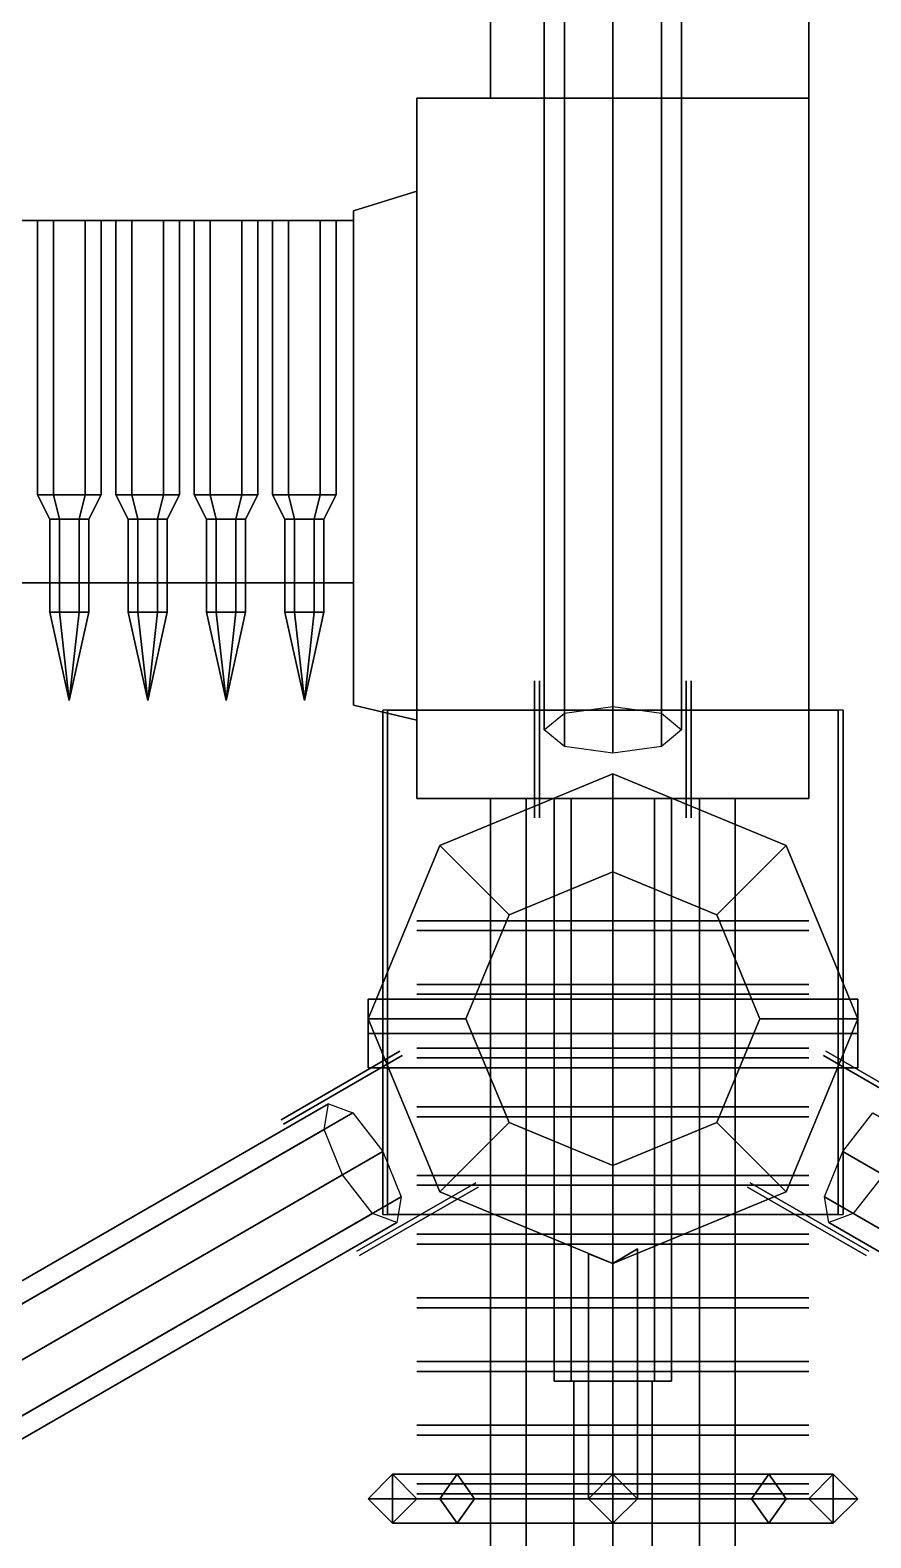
# Model space of a CAD drawing. Header units: millimetres. Extents: x -6.1 to 6.1, y -13.9 to 9.
# Drawn here: x -1.19 to 0.527, y -8.07 to -4.991 of the extents above; entities that cross this region are included whole.
import ezdxf

# ---------------------------------------------------------------- set-up
doc = ezdxf.new("R2010")
doc.units = ezdxf.units.MM
for name, color, linetype in [('ammo', 5, 'Continuous'), ('stand', 3, 'Continuous'), ('turret', 2, 'Continuous')]:
    doc.layers.add(name, color=color, linetype=linetype)

msp = doc.modelspace()

# ---------------------------------------------------------------- linework, layer by layer
for points in [[(-0.25, -3.35, 1.41), (-0.25, -5.13, 1.41), (-0.25, -5.13, 2.35), (-0.25, -4.65, 2.35)], [(0.4, -3.35, 1.41), (0.4, -5.13, 1.41), (-0.25, -5.13, 1.41), (-0.25, -3.35, 1.41)], [(0.4, -5.13, 2.35), (0.4, -5.13, 1.41), (0.4, -3.35, 1.41), (0.4, -4.65, 2.35)], [(-0.25, -4.65, 2.35), (-0.25, -5.13, 2.35), (0.4, -5.13, 2.35), (0.4, -4.65, 2.35)], [(-0.4, -5.32, 2.11), (-0.4, -6.4, 2.11), (-0.4, -6.56, 2.45), (-0.4, -5.13, 2.45)], [(-0.25, -5.13, 2.35), (-0.25, -5.13, 1.41), (-0.4, -5.13, 1.41), (-0.4, -5.13, 2.45)], [(0.4, -5.13, 1.41), (0.4, -6.56, 1.41), (-0.4, -6.56, 1.41), (-0.4, -5.13, 1.41)], [(-0.4, -5.13, 2.45), (-0.4, -6.56, 2.45), (0.4, -6.56, 2.45), (0.4, -5.13, 2.45)], [(-0.4, -5.13, 2.45), (-0.4, -5.13, 1.41), (-0.4, -5.32, 1.76), (-0.4, -5.32, 2.11)], [(-0.4, -5.13, 1.41), (-0.4, -6.56, 1.41), (-0.4, -6.4, 1.76), (-0.4, -5.32, 1.76)], [(-0.25, -5.13, 2.35), (-0.4, -5.13, 2.45), (0.4, -5.13, 2.45), (0.4, -5.13, 2.35)], [(0.4, -6.56, 2.45), (0.4, -6.56, 1.41), (0.4, -5.13, 1.41), (0.4, -5.13, 2.45)], [(-0.4, -5.32, 2.11), (-0.4, -5.32, 1.76), (-0.53, -5.36, 1.79), (-0.53, -5.36, 2.08)], [(-0.4, -5.32, 1.76), (-0.4, -6.4, 1.76), (-0.53, -6.37, 1.79), (-0.53, -5.36, 1.79)], [(-0.53, -5.36, 2.08), (-0.53, -6.37, 2.08), (-0.4, -6.4, 2.11), (-0.4, -5.32, 2.11)], [(-0.53, -5.36, 1.79), (-0.53, -6.37, 1.79), (-0.53, -6.37, 2.08), (-0.53, -5.36, 2.08)], [(-0.53, -6.37, 2.08), (-0.53, -6.37, 1.79), (-0.4, -6.4, 1.76), (-0.4, -6.4, 2.11)], [(-0.4, -6.4, 2.11), (-0.4, -6.4, 1.76), (-0.4, -6.56, 1.41), (-0.4, -6.56, 2.45)], [(-0.4, -6.56, 2.45), (-0.4, -6.56, 1.41), (0.4, -6.56, 1.41), (0.4, -6.56, 2.45)], [(-0.1768, -6.56, 2.1768), (-0.25, -6.56, 2), (-0.25, -10.67, 2), (-0.1768, -10.67, 2.1768)], [(-0.25, -6.56, 2), (-0.1768, -6.56, 1.8232), (-0.1768, -10.67, 1.8232), (-0.25, -10.67, 2)], [(0, -6.56, 2.25), (-0.1768, -6.56, 2.1768), (-0.1768, -10.67, 2.1768), (0, -10.67, 2.25)], [(-0.1768, -6.56, 1.8232), (0, -6.56, 1.75), (0, -10.67, 1.75), (-0.1768, -10.67, 1.8232)], [(-0.0849, -6.56, 1.6949), (-0.12, -6.56, 1.61), (-0.12, -7.75, 1.61), (-0.0849, -7.75, 1.6949)], [(-0.12, -6.56, 1.61), (-0.0849, -6.56, 1.5251), (-0.0849, -7.75, 1.5251), (-0.12, -7.75, 1.61)], [(0, -6.56, 1.73), (-0.0849, -6.56, 1.6949), (-0.0849, -7.75, 1.6949), (0, -7.75, 1.73)], [(-0.0849, -6.56, 1.5251), (0, -6.56, 1.49), (0, -7.75, 1.49), (-0.0849, -7.75, 1.5251)], [(0.1768, -6.56, 2.1768), (0, -6.56, 2.25), (0, -10.67, 2.25), (0.1768, -10.67, 2.1768)], [(0, -6.56, 1.75), (0.1768, -6.56, 1.8232), (0.1768, -10.67, 1.8232), (0, -10.67, 1.75)], [(0.0849, -6.56, 1.6949), (0, -6.56, 1.73), (0, -7.75, 1.73), (0.0849, -7.75, 1.6949)], [(0, -6.56, 1.49), (0.0849, -6.56, 1.5251), (0.0849, -7.75, 1.5251), (0, -7.75, 1.49)], [(0.12, -6.56, 1.61), (0.0849, -6.56, 1.6949), (0.0849, -7.75, 1.6949), (0.12, -7.75, 1.61)], [(0.0849, -6.56, 1.5251), (0.12, -6.56, 1.61), (0.12, -7.75, 1.61), (0.0849, -7.75, 1.5251)], [(0.25, -6.56, 2), (0.1768, -6.56, 2.1768), (0.1768, -10.67, 2.1768), (0.25, -10.67, 2)], [(0.1768, -6.56, 1.8232), (0.25, -6.56, 2), (0.25, -10.67, 2), (0.1768, -10.67, 1.8232)], [(0.2828, -6.81, 1.7172), (-0.4, -6.81, 2), (-0.2828, -6.81, 2.2828), (0.4, -6.81, 2)], [(0, -6.81, 1.6), (-0.2828, -6.81, 1.7172), (-0.4, -6.81, 2), (0.2828, -6.81, 1.7172)], [(0.2828, -6.83, 2.2828), (-0.4, -6.83, 2), (-0.2828, -6.83, 1.7172), (0.4, -6.83, 2)], [(0, -6.83, 2.4), (-0.2828, -6.83, 2.2828), (-0.4, -6.83, 2), (0.2828, -6.83, 2.2828)], [(0.4, -6.81, 2), (-0.2828, -6.81, 2.2828), (0, -6.81, 2.4), (0.2828, -6.81, 2.2828)], [(0.4, -6.83, 2), (-0.2828, -6.83, 1.7172), (0, -6.83, 1.6), (0.2828, -6.83, 1.7172)], [(0, -6.94, 1.6), (-0.2828, -6.94, 1.7172), (-0.4, -6.94, 2), (0.2828, -6.94, 1.7172)], [(0.2828, -6.94, 1.7172), (-0.4, -6.94, 2), (-0.2828, -6.94, 2.2828), (0.4, -6.94, 2)], [(0.4, -6.94, 2), (-0.2828, -6.94, 2.2828), (0, -6.94, 2.4), (0.2828, -6.94, 2.2828)], [(0.5, -7.04, 2.07), (0.5, -6.97, 2), (-0.5, -6.97, 2), (-0.5, -7.04, 2.07)], [(0.5, -6.97, 2), (0.5, -7.04, 1.93), (-0.5, -7.04, 1.93), (-0.5, -6.97, 2)], [(0.2828, -6.96, 2.2828), (-0.4, -6.96, 2), (-0.2828, -6.96, 1.7172), (0.4, -6.96, 2)], [(0, -6.96, 2.4), (-0.2828, -6.96, 2.2828), (-0.4, -6.96, 2), (0.2828, -6.96, 2.2828)], [(0.4, -6.96, 2), (-0.2828, -6.96, 1.7172), (0, -6.96, 1.6), (0.2828, -6.96, 1.7172)], [(0.5, -7.11, 2), (0.5, -7.04, 2.07), (-0.5, -7.04, 2.07), (-0.5, -7.11, 2)], [(0.5, -7.04, 1.93), (0.5, -7.11, 2), (-0.5, -7.11, 2), (-0.5, -7.04, 1.93)], [(0.2828, -7.07, 1.7172), (-0.4, -7.07, 2), (-0.2828, -7.07, 2.2828), (0.4, -7.07, 2)], [(0, -7.07, 1.6), (-0.2828, -7.07, 1.7172), (-0.4, -7.07, 2), (0.2828, -7.07, 1.7172)], [(0.4, -7.07, 2), (-0.2828, -7.07, 2.2828), (0, -7.07, 2.4), (0.2828, -7.07, 2.2828)], [(0.2828, -7.09, 2.2828), (-0.4, -7.09, 2), (-0.2828, -7.09, 1.7172), (0.4, -7.09, 2)], [(0, -7.09, 2.4), (-0.2828, -7.09, 2.2828), (-0.4, -7.09, 2), (0.2828, -7.09, 2.2828)], [(0.4, -7.09, 2), (-0.2828, -7.09, 1.7172), (0, -7.09, 1.6), (0.2828, -7.09, 1.7172)], [(0, -7.19, 1.6), (-0.2828, -7.19, 1.7172), (-0.4, -7.19, 2), (0.2828, -7.19, 1.7172)], [(0.2828, -7.19, 1.7172), (-0.4, -7.19, 2), (-0.2828, -7.19, 2.2828), (0.4, -7.19, 2)], [(0.4, -7.19, 2), (-0.2828, -7.19, 2.2828), (0, -7.19, 2.4), (0.2828, -7.19, 2.2828)], [(0.2828, -7.21, 2.2828), (-0.4, -7.21, 2), (-0.2828, -7.21, 1.7172), (0.4, -7.21, 2)], [(0, -7.21, 2.4), (-0.2828, -7.21, 2.2828), (-0.4, -7.21, 2), (0.2828, -7.21, 2.2828)], [(0.4, -7.21, 2), (-0.2828, -7.21, 1.7172), (0, -7.21, 1.6), (0.2828, -7.21, 1.7172)], [(0.2828, -7.33, 1.7172), (-0.4, -7.33, 2), (-0.2828, -7.33, 2.2828), (0.4, -7.33, 2)], [(0, -7.33, 1.6), (-0.2828, -7.33, 1.7172), (-0.4, -7.33, 2), (0.2828, -7.33, 1.7172)], [(0.2828, -7.35, 2.2828), (-0.4, -7.35, 2), (-0.2828, -7.35, 1.7172), (0.4, -7.35, 2)], [(0, -7.35, 2.4), (-0.2828, -7.35, 2.2828), (-0.4, -7.35, 2), (0.2828, -7.35, 2.2828)], [(0.4, -7.33, 2), (-0.2828, -7.33, 2.2828), (0, -7.33, 2.4), (0.2828, -7.33, 2.2828)], [(0.4, -7.35, 2), (-0.2828, -7.35, 1.7172), (0, -7.35, 1.6), (0.2828, -7.35, 1.7172)], [(0, -7.45, 1.6), (-0.2828, -7.45, 1.7172), (-0.4, -7.45, 2), (0.2828, -7.45, 1.7172)], [(0.2828, -7.45, 1.7172), (-0.4, -7.45, 2), (-0.2828, -7.45, 2.2828), (0.4, -7.45, 2)], [(0.4, -7.45, 2), (-0.2828, -7.45, 2.2828), (0, -7.45, 2.4), (0.2828, -7.45, 2.2828)], [(0.2828, -7.47, 2.2828), (-0.4, -7.47, 2), (-0.2828, -7.47, 1.7172), (0.4, -7.47, 2)], [(0, -7.47, 2.4), (-0.2828, -7.47, 2.2828), (-0.4, -7.47, 2), (0.2828, -7.47, 2.2828)], [(0.4, -7.47, 2), (-0.2828, -7.47, 1.7172), (0, -7.47, 1.6), (0.2828, -7.47, 1.7172)], [(0.2828, -7.58, 1.7172), (-0.4, -7.58, 2), (-0.2828, -7.58, 2.2828), (0.4, -7.58, 2)], [(0, -7.58, 1.6), (-0.2828, -7.58, 1.7172), (-0.4, -7.58, 2), (0.2828, -7.58, 1.7172)], [(0.2828, -7.6, 2.2828), (-0.4, -7.6, 2), (-0.2828, -7.6, 1.7172), (0.4, -7.6, 2)], [(0, -7.6, 2.4), (-0.2828, -7.6, 2.2828), (-0.4, -7.6, 2), (0.2828, -7.6, 2.2828)], [(0.4, -7.58, 2), (-0.2828, -7.58, 2.2828), (0, -7.58, 2.4), (0.2828, -7.58, 2.2828)], [(0.4, -7.6, 2), (-0.2828, -7.6, 1.7172), (0, -7.6, 1.6), (0.2828, -7.6, 1.7172)], [(0, -7.71, 1.6), (-0.2828, -7.71, 1.7172), (-0.4, -7.71, 2), (0.2828, -7.71, 1.7172)], [(0.2828, -7.71, 1.7172), (-0.4, -7.71, 2), (-0.2828, -7.71, 2.2828), (0.4, -7.71, 2)], [(0.4, -7.71, 2), (-0.2828, -7.71, 2.2828), (0, -7.71, 2.4), (0.2828, -7.71, 2.2828)], [(0.2828, -7.73, 2.2828), (-0.4, -7.73, 2), (-0.2828, -7.73, 1.7172), (0.4, -7.73, 2)], [(0, -7.73, 2.4), (-0.2828, -7.73, 2.2828), (-0.4, -7.73, 2), (0.2828, -7.73, 2.2828)], [(0.4, -7.73, 2), (-0.2828, -7.73, 1.7172), (0, -7.73, 1.6), (0.2828, -7.73, 1.7172)], [(0.0849, -7.75, 1.6949), (-0.12, -7.75, 1.61), (-0.0849, -7.75, 1.5251), (0.12, -7.75, 1.61)], [(0, -7.75, 1.73), (-0.0849, -7.75, 1.6949), (-0.12, -7.75, 1.61), (0.0849, -7.75, 1.6949)], [(0.12, -7.75, 1.61), (-0.0849, -7.75, 1.5251), (0, -7.75, 1.49), (0.0849, -7.75, 1.5251)], [(0, -7.75, 1.69), (-0.08, -7.75, 1.61), (-0.08, -8.2, 1.61), (0, -8.2, 1.69)], [(-0.08, -7.75, 1.61), (0, -7.75, 1.53), (0, -8.2, 1.53), (-0.08, -8.2, 1.61)], [(0.08, -7.75, 1.61), (0, -7.75, 1.69), (0, -8.2, 1.69), (0.08, -8.2, 1.61)], [(0, -7.75, 1.53), (0.08, -7.75, 1.61), (0.08, -8.2, 1.61), (0, -8.2, 1.53)], [(0.2828, -7.84, 1.7172), (-0.4, -7.84, 2), (-0.2828, -7.84, 2.2828), (0.4, -7.84, 2)], [(0, -7.84, 1.6), (-0.2828, -7.84, 1.7172), (-0.4, -7.84, 2), (0.2828, -7.84, 1.7172)], [(0.4, -7.84, 2), (-0.2828, -7.84, 2.2828), (0, -7.84, 2.4), (0.2828, -7.84, 2.2828)], [(0.2828, -7.86, 2.2828), (-0.4, -7.86, 2), (-0.2828, -7.86, 1.7172), (0.4, -7.86, 2)], [(0, -7.86, 2.4), (-0.2828, -7.86, 2.2828), (-0.4, -7.86, 2), (0.2828, -7.86, 2.2828)], [(0.4, -7.86, 2), (-0.2828, -7.86, 1.7172), (0, -7.86, 1.6), (0.2828, -7.86, 1.7172)], [(0, -7.96, 1.6), (-0.2828, -7.96, 1.7172), (-0.4, -7.96, 2), (0.2828, -7.96, 1.7172)], [(0.2828, -7.96, 1.7172), (-0.4, -7.96, 2), (-0.2828, -7.96, 2.2828), (0.4, -7.96, 2)], [(0.4, -7.96, 2), (-0.2828, -7.96, 2.2828), (0, -7.96, 2.4), (0.2828, -7.96, 2.2828)], [(0.2828, -7.98, 2.2828), (-0.4, -7.98, 2), (-0.2828, -7.98, 1.7172), (0.4, -7.98, 2)], [(0, -7.98, 2.4), (-0.2828, -7.98, 2.2828), (-0.4, -7.98, 2), (0.2828, -7.98, 2.2828)], [(0.4, -7.98, 2), (-0.2828, -7.98, 1.7172), (0, -7.98, 1.6), (0.2828, -7.98, 1.7172)]]:
    msp.add_3dface(points)
at = {"layer": 'ammo'}
for points in [[(-0.53, -5.38, 1.87), (-0.53, -5.38, 1.81), (-5.34, -5.38, 1.81), (-5.34, -5.38, 1.87)], [(-0.53, -5.38, 1.81), (-0.53, -6.12, 1.81), (-5.34, -6.12, 1.81), (-5.34, -5.38, 1.81)], [(-5.34, -5.38, 1.87), (-5.34, -6.12, 1.87), (-0.53, -6.12, 1.87), (-0.53, -5.38, 1.87)], [(-1.1425, -5.38, 1.9963), (-1.175, -5.38, 1.94), (-1.175, -5.94, 1.94), (-1.1425, -5.94, 1.9963)], [(-1.175, -5.38, 1.94), (-1.1425, -5.38, 1.8837), (-1.1425, -5.94, 1.8837), (-1.175, -5.94, 1.94)], [(-1.045, -5.38, 1.94), (-1.175, -5.38, 1.94), (-1.1425, -5.38, 1.9963), (-1.0775, -5.38, 1.9963)], [(-1.0775, -5.38, 1.8837), (-1.1425, -5.38, 1.8837), (-1.175, -5.38, 1.94), (-1.045, -5.38, 1.94)], [(-1.0775, -5.38, 1.9963), (-1.1425, -5.38, 1.9963), (-1.1425, -5.94, 1.9963), (-1.0775, -5.94, 1.9963)], [(-1.1425, -5.38, 1.8837), (-1.0775, -5.38, 1.8837), (-1.0775, -5.94, 1.8837), (-1.1425, -5.94, 1.8837)], [(-1.045, -5.38, 1.94), (-1.0775, -5.38, 1.9963), (-1.0775, -5.94, 1.9963), (-1.045, -5.94, 1.94)], [(-1.0775, -5.38, 1.8837), (-1.045, -5.38, 1.94), (-1.045, -5.94, 1.94), (-1.0775, -5.94, 1.8837)], [(-0.9175, -5.38, 1.8837), (-0.9825, -5.38, 1.8837), (-1.015, -5.38, 1.94), (-0.885, -5.38, 1.94)], [(-0.885, -5.38, 1.94), (-1.015, -5.38, 1.94), (-0.9825, -5.38, 1.9963), (-0.9175, -5.38, 1.9963)], [(-1.015, -5.38, 1.94), (-0.9825, -5.38, 1.8837), (-0.9825, -5.94, 1.8837), (-1.015, -5.94, 1.94)], [(-0.9825, -5.38, 1.9963), (-1.015, -5.38, 1.94), (-1.015, -5.94, 1.94), (-0.9825, -5.94, 1.9963)], [(-0.9825, -5.38, 1.8837), (-0.9175, -5.38, 1.8837), (-0.9175, -5.94, 1.8837), (-0.9825, -5.94, 1.8837)], [(-0.9175, -5.38, 1.9963), (-0.9825, -5.38, 1.9963), (-0.9825, -5.94, 1.9963), (-0.9175, -5.94, 1.9963)], [(-0.9175, -5.38, 1.8837), (-0.885, -5.38, 1.94), (-0.885, -5.94, 1.94), (-0.9175, -5.94, 1.8837)], [(-0.885, -5.38, 1.94), (-0.9175, -5.38, 1.9963), (-0.9175, -5.94, 1.9963), (-0.885, -5.94, 1.94)], [(-0.7575, -5.38, 1.8837), (-0.8225, -5.38, 1.8837), (-0.855, -5.38, 1.94), (-0.725, -5.38, 1.94)], [(-0.725, -5.38, 1.94), (-0.855, -5.38, 1.94), (-0.8225, -5.38, 1.9963), (-0.7575, -5.38, 1.9963)], [(-0.855, -5.38, 1.94), (-0.8225, -5.38, 1.8837), (-0.8225, -5.94, 1.8837), (-0.855, -5.94, 1.94)], [(-0.8225, -5.38, 1.9963), (-0.855, -5.38, 1.94), (-0.855, -5.94, 1.94), (-0.8225, -5.94, 1.9963)], [(-0.8225, -5.38, 1.8837), (-0.7575, -5.38, 1.8837), (-0.7575, -5.94, 1.8837), (-0.8225, -5.94, 1.8837)], [(-0.7575, -5.38, 1.9963), (-0.8225, -5.38, 1.9963), (-0.8225, -5.94, 1.9963), (-0.7575, -5.94, 1.9963)], [(-0.7575, -5.38, 1.8837), (-0.725, -5.38, 1.94), (-0.725, -5.94, 1.94), (-0.7575, -5.94, 1.8837)], [(-0.725, -5.38, 1.94), (-0.7575, -5.38, 1.9963), (-0.7575, -5.94, 1.9963), (-0.725, -5.94, 1.94)], [(-0.6625, -5.38, 1.9963), (-0.695, -5.38, 1.94), (-0.695, -5.94, 1.94), (-0.6625, -5.94, 1.9963)], [(-0.695, -5.38, 1.94), (-0.6625, -5.38, 1.8837), (-0.6625, -5.94, 1.8837), (-0.695, -5.94, 1.94)], [(-0.565, -5.38, 1.94), (-0.695, -5.38, 1.94), (-0.6625, -5.38, 1.9963), (-0.5975, -5.38, 1.9963)], [(-0.5975, -5.38, 1.8837), (-0.6625, -5.38, 1.8837), (-0.695, -5.38, 1.94), (-0.565, -5.38, 1.94)], [(-0.5975, -5.38, 1.9963), (-0.6625, -5.38, 1.9963), (-0.6625, -5.94, 1.9963), (-0.5975, -5.94, 1.9963)], [(-0.6625, -5.38, 1.8837), (-0.5975, -5.38, 1.8837), (-0.5975, -5.94, 1.8837), (-0.6625, -5.94, 1.8837)], [(-0.565, -5.38, 1.94), (-0.5975, -5.38, 1.9963), (-0.5975, -5.94, 1.9963), (-0.565, -5.94, 1.94)], [(-0.5975, -5.38, 1.8837), (-0.565, -5.38, 1.94), (-0.565, -5.94, 1.94), (-0.5975, -5.94, 1.8837)], [(-0.53, -6.12, 1.87), (-0.53, -6.12, 1.81), (-0.53, -5.38, 1.81), (-0.53, -5.38, 1.87)], [(-1.13, -5.99, 1.9054), (-1.15, -5.99, 1.94), (-1.175, -5.94, 1.94), (-1.1425, -5.94, 1.8837)], [(-1.15, -5.99, 1.94), (-1.13, -5.99, 1.9746), (-1.1425, -5.94, 1.9963), (-1.175, -5.94, 1.94)], [(-1.09, -5.99, 1.9054), (-1.13, -5.99, 1.9054), (-1.1425, -5.94, 1.8837), (-1.0775, -5.94, 1.8837)], [(-1.13, -5.99, 1.9746), (-1.09, -5.99, 1.9746), (-1.0775, -5.94, 1.9963), (-1.1425, -5.94, 1.9963)], [(-1.07, -5.99, 1.94), (-1.09, -5.99, 1.9054), (-1.0775, -5.94, 1.8837), (-1.045, -5.94, 1.94)], [(-1.09, -5.99, 1.9746), (-1.07, -5.99, 1.94), (-1.045, -5.94, 1.94), (-1.0775, -5.94, 1.9963)], [(-0.99, -5.99, 1.94), (-0.97, -5.99, 1.9746), (-0.9825, -5.94, 1.9963), (-1.015, -5.94, 1.94)], [(-0.97, -5.99, 1.9054), (-0.99, -5.99, 1.94), (-1.015, -5.94, 1.94), (-0.9825, -5.94, 1.8837)], [(-0.97, -5.99, 1.9746), (-0.93, -5.99, 1.9746), (-0.9175, -5.94, 1.9963), (-0.9825, -5.94, 1.9963)], [(-0.93, -5.99, 1.9054), (-0.97, -5.99, 1.9054), (-0.9825, -5.94, 1.8837), (-0.9175, -5.94, 1.8837)], [(-0.93, -5.99, 1.9746), (-0.91, -5.99, 1.94), (-0.885, -5.94, 1.94), (-0.9175, -5.94, 1.9963)], [(-0.91, -5.99, 1.94), (-0.93, -5.99, 1.9054), (-0.9175, -5.94, 1.8837), (-0.885, -5.94, 1.94)], [(-0.83, -5.99, 1.94), (-0.81, -5.99, 1.9746), (-0.8225, -5.94, 1.9963), (-0.855, -5.94, 1.94)], [(-0.81, -5.99, 1.9054), (-0.83, -5.99, 1.94), (-0.855, -5.94, 1.94), (-0.8225, -5.94, 1.8837)], [(-0.81, -5.99, 1.9746), (-0.77, -5.99, 1.9746), (-0.7575, -5.94, 1.9963), (-0.8225, -5.94, 1.9963)], [(-0.77, -5.99, 1.9054), (-0.81, -5.99, 1.9054), (-0.8225, -5.94, 1.8837), (-0.7575, -5.94, 1.8837)], [(-0.77, -5.99, 1.9746), (-0.75, -5.99, 1.94), (-0.725, -5.94, 1.94), (-0.7575, -5.94, 1.9963)], [(-0.75, -5.99, 1.94), (-0.77, -5.99, 1.9054), (-0.7575, -5.94, 1.8837), (-0.725, -5.94, 1.94)], [(-0.65, -5.99, 1.9054), (-0.67, -5.99, 1.94), (-0.695, -5.94, 1.94), (-0.6625, -5.94, 1.8837)], [(-0.67, -5.99, 1.94), (-0.65, -5.99, 1.9746), (-0.6625, -5.94, 1.9963), (-0.695, -5.94, 1.94)], [(-0.61, -5.99, 1.9054), (-0.65, -5.99, 1.9054), (-0.6625, -5.94, 1.8837), (-0.5975, -5.94, 1.8837)], [(-0.65, -5.99, 1.9746), (-0.61, -5.99, 1.9746), (-0.5975, -5.94, 1.9963), (-0.6625, -5.94, 1.9963)], [(-0.59, -5.99, 1.94), (-0.61, -5.99, 1.9054), (-0.5975, -5.94, 1.8837), (-0.565, -5.94, 1.94)], [(-0.61, -5.99, 1.9746), (-0.59, -5.99, 1.94), (-0.565, -5.94, 1.94), (-0.5975, -5.94, 1.9963)], [(-1.13, -5.99, 1.9746), (-1.15, -5.99, 1.94), (-1.15, -6.18, 1.94), (-1.13, -6.18, 1.9746)], [(-1.15, -5.99, 1.94), (-1.13, -5.99, 1.9054), (-1.13, -6.18, 1.9054), (-1.15, -6.18, 1.94)], [(-1.09, -5.99, 1.9746), (-1.13, -5.99, 1.9746), (-1.13, -6.18, 1.9746), (-1.09, -6.18, 1.9746)], [(-1.13, -5.99, 1.9054), (-1.09, -5.99, 1.9054), (-1.09, -6.18, 1.9054), (-1.13, -6.18, 1.9054)], [(-1.07, -5.99, 1.94), (-1.09, -5.99, 1.9746), (-1.09, -6.18, 1.9746), (-1.07, -6.18, 1.94)], [(-1.09, -5.99, 1.9054), (-1.07, -5.99, 1.94), (-1.07, -6.18, 1.94), (-1.09, -6.18, 1.9054)], [(-0.99, -5.99, 1.94), (-0.97, -5.99, 1.9054), (-0.97, -6.18, 1.9054), (-0.99, -6.18, 1.94)], [(-0.97, -5.99, 1.9746), (-0.99, -5.99, 1.94), (-0.99, -6.18, 1.94), (-0.97, -6.18, 1.9746)], [(-0.97, -5.99, 1.9054), (-0.93, -5.99, 1.9054), (-0.93, -6.18, 1.9054), (-0.97, -6.18, 1.9054)], [(-0.93, -5.99, 1.9746), (-0.97, -5.99, 1.9746), (-0.97, -6.18, 1.9746), (-0.93, -6.18, 1.9746)], [(-0.93, -5.99, 1.9054), (-0.91, -5.99, 1.94), (-0.91, -6.18, 1.94), (-0.93, -6.18, 1.9054)], [(-0.91, -5.99, 1.94), (-0.93, -5.99, 1.9746), (-0.93, -6.18, 1.9746), (-0.91, -6.18, 1.94)], [(-0.83, -5.99, 1.94), (-0.81, -5.99, 1.9054), (-0.81, -6.18, 1.9054), (-0.83, -6.18, 1.94)], [(-0.81, -5.99, 1.9746), (-0.83, -5.99, 1.94), (-0.83, -6.18, 1.94), (-0.81, -6.18, 1.9746)], [(-0.81, -5.99, 1.9054), (-0.77, -5.99, 1.9054), (-0.77, -6.18, 1.9054), (-0.81, -6.18, 1.9054)], [(-0.77, -5.99, 1.9746), (-0.81, -5.99, 1.9746), (-0.81, -6.18, 1.9746), (-0.77, -6.18, 1.9746)], [(-0.77, -5.99, 1.9054), (-0.75, -5.99, 1.94), (-0.75, -6.18, 1.94), (-0.77, -6.18, 1.9054)], [(-0.75, -5.99, 1.94), (-0.77, -5.99, 1.9746), (-0.77, -6.18, 1.9746), (-0.75, -6.18, 1.94)], [(-0.65, -5.99, 1.9746), (-0.67, -5.99, 1.94), (-0.67, -6.18, 1.94), (-0.65, -6.18, 1.9746)], [(-0.67, -5.99, 1.94), (-0.65, -5.99, 1.9054), (-0.65, -6.18, 1.9054), (-0.67, -6.18, 1.94)], [(-0.61, -5.99, 1.9746), (-0.65, -5.99, 1.9746), (-0.65, -6.18, 1.9746), (-0.61, -6.18, 1.9746)], [(-0.65, -5.99, 1.9054), (-0.61, -5.99, 1.9054), (-0.61, -6.18, 1.9054), (-0.65, -6.18, 1.9054)], [(-0.59, -5.99, 1.94), (-0.61, -5.99, 1.9746), (-0.61, -6.18, 1.9746), (-0.59, -6.18, 1.94)], [(-0.61, -5.99, 1.9054), (-0.59, -5.99, 1.94), (-0.59, -6.18, 1.94), (-0.61, -6.18, 1.9054)], [(-5.34, -6.12, 1.87), (-5.34, -6.12, 1.81), (-0.53, -6.12, 1.81), (-0.53, -6.12, 1.87)], [(-1.13, -6.18, 1.9746), (-1.15, -6.18, 1.94), (-1.11, -6.36, 1.94)], [(-1.15, -6.18, 1.94), (-1.13, -6.18, 1.9054), (-1.11, -6.36, 1.94)], [(-1.09, -6.18, 1.9746), (-1.13, -6.18, 1.9746), (-1.11, -6.36, 1.94)], [(-1.13, -6.18, 1.9054), (-1.09, -6.18, 1.9054), (-1.11, -6.36, 1.94)], [(-1.07, -6.18, 1.94), (-1.09, -6.18, 1.9746), (-1.11, -6.36, 1.94)], [(-1.09, -6.18, 1.9054), (-1.07, -6.18, 1.94), (-1.11, -6.36, 1.94)], [(-0.99, -6.18, 1.94), (-0.97, -6.18, 1.9054), (-0.95, -6.36, 1.94)], [(-0.97, -6.18, 1.9746), (-0.99, -6.18, 1.94), (-0.95, -6.36, 1.94)], [(-0.97, -6.18, 1.9054), (-0.93, -6.18, 1.9054), (-0.95, -6.36, 1.94)], [(-0.93, -6.18, 1.9746), (-0.97, -6.18, 1.9746), (-0.95, -6.36, 1.94)], [(-0.93, -6.18, 1.9054), (-0.91, -6.18, 1.94), (-0.95, -6.36, 1.94)], [(-0.91, -6.18, 1.94), (-0.93, -6.18, 1.9746), (-0.95, -6.36, 1.94)], [(-0.83, -6.18, 1.94), (-0.81, -6.18, 1.9054), (-0.79, -6.36, 1.94)], [(-0.81, -6.18, 1.9746), (-0.83, -6.18, 1.94), (-0.79, -6.36, 1.94)], [(-0.81, -6.18, 1.9054), (-0.77, -6.18, 1.9054), (-0.79, -6.36, 1.94)], [(-0.77, -6.18, 1.9746), (-0.81, -6.18, 1.9746), (-0.79, -6.36, 1.94)], [(-0.77, -6.18, 1.9054), (-0.75, -6.18, 1.94), (-0.79, -6.36, 1.94)], [(-0.75, -6.18, 1.94), (-0.77, -6.18, 1.9746), (-0.79, -6.36, 1.94)], [(-0.65, -6.18, 1.9746), (-0.67, -6.18, 1.94), (-0.63, -6.36, 1.94)], [(-0.67, -6.18, 1.94), (-0.65, -6.18, 1.9054), (-0.63, -6.36, 1.94)], [(-0.61, -6.18, 1.9746), (-0.65, -6.18, 1.9746), (-0.63, -6.36, 1.94)], [(-0.65, -6.18, 1.9054), (-0.61, -6.18, 1.9054), (-0.63, -6.36, 1.94)], [(-0.59, -6.18, 1.94), (-0.61, -6.18, 1.9746), (-0.63, -6.36, 1.94)], [(-0.61, -6.18, 1.9054), (-0.59, -6.18, 1.94), (-0.63, -6.36, 1.94)]]:
    msp.add_3dface(points, dxfattribs=at)
at = {"layer": 'stand'}
for points in [[(-0.099, -0.599, -2.4833), (-0.14, -0.4999, -2.6247), (-0.14, -6.42, -0.47), (-0.099, -6.3861, -0.377)], [(-0.14, -0.4999, -2.6247), (-0.099, -0.599, -2.694), (-0.099, -6.4539, -0.563), (-0.14, -6.42, -0.47)], [(0.14, -0.4999, -2.6247), (0.099, -0.599, -2.4833), (0.099, -6.3861, -0.377), (0.14, -6.42, -0.47)], [(0.099, -0.599, -2.694), (0.14, -0.4999, -2.6247), (0.14, -6.42, -0.47), (0.099, -6.4539, -0.563)], [(0, -0.64, -2.4248), (-0.099, -0.599, -2.4833), (-0.099, -6.3861, -0.377), (0, -6.3721, -0.3384)], [(-0.099, -0.599, -2.694), (0, -0.64, -2.7227), (0, -6.4679, -0.6016), (-0.099, -6.4539, -0.563)], [(0.099, -0.599, -2.4833), (0, -0.64, -2.4248), (0, -6.3721, -0.3384), (0.099, -6.3861, -0.377)], [(0, -0.64, -2.7227), (0.099, -0.599, -2.694), (0.099, -6.4539, -0.563), (0, -6.4679, -0.6016)], [(-0.16, -6.32, -0.32), (-0.16, -6.6, -0.32), (-0.16, -6.6, -0.61), (-0.16, -6.32, -0.61)], [(-0.15, -6.32, -0.61), (-0.15, -6.6, -0.61), (-0.15, -6.6, -0.32), (-0.15, -6.32, -0.32)], [(0.15, -6.32, -0.32), (0.15, -6.6, -0.32), (0.15, -6.6, -0.61), (0.15, -6.32, -0.61)], [(0.16, -6.32, -0.61), (0.16, -6.6, -0.61), (0.16, -6.6, -0.32), (0.16, -6.32, -0.32)], [(0, -6.51, -0.82), (-0.3536, -6.6564, -0.82), (-0.3536, -6.6564, -0.08), (0, -6.51, -0.08)], [(0, -6.51, -0.08), (-0.3536, -6.6564, -0.08), (-0.2121, -6.7979, -0.08), (0, -6.71, -0.08)], [(0.3536, -6.6564, -0.82), (0, -6.51, -0.82), (0, -6.51, -0.08), (0.3536, -6.6564, -0.08)], [(0.3536, -6.6564, -0.08), (0, -6.51, -0.08), (0, -6.71, -0.08), (0.2121, -6.7979, -0.08)], [(-0.3536, -6.6564, -0.82), (-0.5, -7.01, -0.82), (-0.5, -7.01, -0.08), (-0.3536, -6.6564, -0.08)], [(-0.3536, -6.6564, -0.08), (-0.5, -7.01, -0.08), (-0.3, -7.01, -0.08), (-0.2121, -6.7979, -0.08)], [(0.5, -7.01, -0.08), (0.3536, -6.6564, -0.08), (0.2121, -6.7979, -0.08), (0.3, -7.01, -0.08)], [(0.5, -7.01, -0.82), (0.3536, -6.6564, -0.82), (0.3536, -6.6564, -0.08), (0.5, -7.01, -0.08)], [(0, -6.71, -1.7), (-0.2121, -6.7979, -1.7), (-0.2121, -6.7979, 0.83), (0, -6.71, 0.83)], [(0.2121, -6.7979, -1.7), (0, -6.71, -1.7), (0, -6.71, 0.83), (0.2121, -6.7979, 0.83)], [(-0.2121, -6.7979, -1.7), (-0.3, -7.01, -1.7), (-0.3, -7.01, 0.83), (-0.2121, -6.7979, 0.83)], [(0.3, -7.01, -1.7), (0.2121, -6.7979, -1.7), (0.2121, -6.7979, 0.83), (0.3, -7.01, 0.83)], [(-0.5, -7.01, -0.82), (-0.3536, -7.3636, -0.82), (-0.3536, -7.3636, -0.08), (-0.5, -7.01, -0.08)], [(-0.5, -7.01, -0.08), (-0.3536, -7.3636, -0.08), (-0.2121, -7.2221, -0.08), (-0.3, -7.01, -0.08)], [(-0.3, -7.01, -1.7), (-0.2121, -7.2221, -1.7), (-0.2121, -7.2221, 0.83), (-0.3, -7.01, 0.83)], [(0.2121, -7.2221, -1.7), (0.3, -7.01, -1.7), (0.3, -7.01, 0.83), (0.2121, -7.2221, 0.83)], [(0.3536, -7.3636, -0.08), (0.5, -7.01, -0.08), (0.3, -7.01, -0.08), (0.2121, -7.2221, -0.08)], [(0.3536, -7.3636, -0.82), (0.5, -7.01, -0.82), (0.5, -7.01, -0.08), (0.3536, -7.3636, -0.08)], [(-0.6776, -7.2164, -0.61), (-0.4351, -7.0764, -0.61), (-0.4351, -7.0764, -0.32), (-0.6776, -7.2164, -0.32)], [(0.6776, -7.2164, -0.32), (0.4351, -7.0764, -0.32), (0.4351, -7.0764, -0.61), (0.6776, -7.2164, -0.61)], [(-0.6726, -7.2251, -0.32), (-0.4301, -7.0851, -0.32), (-0.4301, -7.0851, -0.61), (-0.6726, -7.2251, -0.61)], [(0.6726, -7.2251, -0.61), (0.4301, -7.0851, -0.61), (0.4301, -7.0851, -0.32), (0.6726, -7.2251, -0.32)], [(-5.7079, -10.1438, -2.6247), (-5.6016, -10.1298, -2.4833), (-0.5898, -7.2362, -0.377), (-0.581, -7.1838, -0.47)], [(-5.6016, -10.1298, -2.694), (-5.7079, -10.1438, -2.6247), (-0.581, -7.1838, -0.47), (-0.5311, -7.2023, -0.563)], [(-5.5166, -10.195, -2.7227), (-5.6016, -10.1298, -2.694), (-0.5311, -7.2023, -0.563), (-0.4695, -7.2811, -0.6016)], [(5.6016, -10.1298, -2.694), (5.5166, -10.195, -2.7227), (0.4695, -7.2811, -0.6016), (0.5311, -7.2023, -0.563)], [(-0.3536, -7.3636, -0.08), (0, -7.51, -0.08), (0, -7.31, -0.08), (-0.2121, -7.2221, -0.08)], [(-0.2121, -7.2221, -1.7), (0, -7.31, -1.7), (0, -7.31, 0.83), (-0.2121, -7.2221, 0.83)], [(0, -7.31, -1.7), (0.2121, -7.2221, -1.7), (0.2121, -7.2221, 0.83), (0, -7.31, 0.83)], [(0, -7.51, -0.08), (0.3536, -7.3636, -0.08), (0.2121, -7.2221, -0.08), (0, -7.31, -0.08)], [(-5.6016, -10.1298, -2.4833), (-5.5166, -10.195, -2.4248), (-0.5524, -7.3289, -0.3384), (-0.5898, -7.2362, -0.377)], [(-5.5026, -10.3012, -2.694), (-5.5166, -10.195, -2.7227), (-0.4695, -7.2811, -0.6016), (-0.4321, -7.3738, -0.563)], [(5.5166, -10.195, -2.7227), (5.5026, -10.3012, -2.694), (0.4321, -7.3738, -0.563), (0.4695, -7.2811, -0.6016)], [(-5.5166, -10.195, -2.4248), (-5.5026, -10.3012, -2.4833), (-0.4908, -7.4077, -0.377), (-0.5524, -7.3289, -0.3384)], [(-0.5226, -7.4849, -0.61), (-0.2801, -7.3449, -0.61), (-0.2801, -7.3449, -0.32), (-0.5226, -7.4849, -0.32)], [(-0.5176, -7.4936, -0.32), (-0.2751, -7.3536, -0.32), (-0.2751, -7.3536, -0.61), (-0.5176, -7.4936, -0.61)], [(0.5176, -7.4936, -0.61), (0.2751, -7.3536, -0.61), (0.2751, -7.3536, -0.32), (0.5176, -7.4936, -0.32)], [(0.5226, -7.4849, -0.32), (0.2801, -7.3449, -0.32), (0.2801, -7.3449, -0.61), (0.5226, -7.4849, -0.61)], [(5.5026, -10.3012, -2.4833), (5.5166, -10.195, -2.4248), (0.5524, -7.3289, -0.3384), (0.4908, -7.4077, -0.377)], [(-5.5679, -10.3863, -2.6247), (-5.5026, -10.3012, -2.694), (-0.4321, -7.3738, -0.563), (-0.441, -7.4262, -0.47)], [(-0.3536, -7.3636, -0.82), (0, -7.51, -0.82), (0, -7.51, -0.08), (-0.3536, -7.3636, -0.08)], [(0, -7.51, -0.82), (0.3536, -7.3636, -0.82), (0.3536, -7.3636, -0.08), (0, -7.51, -0.08)], [(5.5026, -10.3012, -2.694), (5.5679, -10.3863, -2.6247), (0.441, -7.4262, -0.47), (0.4321, -7.3738, -0.563)], [(-5.5026, -10.3012, -2.4833), (-5.5679, -10.3863, -2.6247), (-0.441, -7.4262, -0.47), (-0.4908, -7.4077, -0.377)], [(5.5679, -10.3863, -2.6247), (5.5026, -10.3012, -2.4833), (0.4908, -7.4077, -0.377), (0.441, -7.4262, -0.47)], [(0.05, -7.48, -0.47), (0, -7.51, -0.42), (0, -7.99, -0.42), (0.05, -7.99, -0.47)], [(0, -7.51, -0.52), (0.05, -7.48, -0.47), (0.05, -7.99, -0.47), (0, -7.99, -0.52)], [(0, -7.51, -0.42), (-0.05, -7.49, -0.47), (-0.05, -7.99, -0.47), (0, -7.99, -0.42)], [(-0.05, -7.49, -0.47), (0, -7.51, -0.52), (0, -7.99, -0.52), (-0.05, -7.99, -0.47)], [(-0.3182, -7.94, -0.7882), (-0.3536, -7.99, -0.8236), (-0.5, -7.99, -0.47), (-0.45, -7.94, -0.47)], [(-0.45, -7.94, -0.47), (-0.5, -7.99, -0.47), (-0.3536, -7.99, -0.1164), (-0.3182, -7.94, -0.1518)], [(-0.2828, -7.99, -0.7528), (-0.3182, -7.94, -0.7882), (-0.45, -7.94, -0.47), (-0.4, -7.99, -0.47)], [(-0.4, -7.99, -0.47), (-0.45, -7.94, -0.47), (-0.3182, -7.94, -0.1518), (-0.2828, -7.99, -0.1872)], [(0.45, -7.99, -0.42), (0.45, -7.94, -0.47), (-0.45, -7.94, -0.47), (-0.45, -7.99, -0.42)], [(0.45, -7.94, -0.47), (0.45, -7.99, -0.52), (-0.45, -7.99, -0.52), (-0.45, -7.94, -0.47)], [(0, -7.94, -0.92), (0, -7.99, -0.97), (-0.3536, -7.99, -0.8236), (-0.3182, -7.94, -0.7882)], [(-0.3182, -7.94, -0.1518), (-0.3536, -7.99, -0.1164), (0, -7.99, 0.03), (0, -7.94, -0.02)], [(0, -7.99, -0.87), (0, -7.94, -0.92), (-0.3182, -7.94, -0.7882), (-0.2828, -7.99, -0.7528)], [(-0.2828, -7.99, -0.1872), (-0.3182, -7.94, -0.1518), (0, -7.94, -0.02), (0, -7.99, -0.07)], [(-0.05, -7.99, -0.02), (0, -7.94, -0.02), (0, -7.94, -0.92), (-0.05, -7.99, -0.92)], [(0, -7.94, -0.02), (0.05, -7.99, -0.02), (0.05, -7.99, -0.92), (0, -7.94, -0.92)], [(0.2828, -7.99, -0.7528), (0.3182, -7.94, -0.7882), (0, -7.94, -0.92), (0, -7.99, -0.87)], [(0.3182, -7.94, -0.7882), (0.3536, -7.99, -0.8236), (0, -7.99, -0.97), (0, -7.94, -0.92)], [(0, -7.99, -0.07), (0, -7.94, -0.02), (0.3182, -7.94, -0.1518), (0.2828, -7.99, -0.1872)], [(0, -7.94, -0.02), (0, -7.99, 0.03), (0.3536, -7.99, -0.1164), (0.3182, -7.94, -0.1518)], [(0.4, -7.99, -0.47), (0.45, -7.94, -0.47), (0.3182, -7.94, -0.7882), (0.2828, -7.99, -0.7528)], [(0.2828, -7.99, -0.1872), (0.3182, -7.94, -0.1518), (0.45, -7.94, -0.47), (0.4, -7.99, -0.47)], [(0.45, -7.94, -0.47), (0.5, -7.99, -0.47), (0.3536, -7.99, -0.8236), (0.3182, -7.94, -0.7882)], [(0.3182, -7.94, -0.1518), (0.3536, -7.99, -0.1164), (0.5, -7.99, -0.47), (0.45, -7.94, -0.47)], [(-0.3536, -7.99, -0.8236), (-0.3182, -8.04, -0.7882), (-0.45, -8.04, -0.47), (-0.5, -7.99, -0.47)], [(-0.5, -7.99, -0.47), (-0.45, -8.04, -0.47), (-0.3182, -8.04, -0.1518), (-0.3536, -7.99, -0.1164)], [(-0.3182, -8.04, -0.7882), (-0.2828, -7.99, -0.7528), (-0.4, -7.99, -0.47), (-0.45, -8.04, -0.47)], [(-0.45, -8.04, -0.47), (-0.4, -7.99, -0.47), (-0.2828, -7.99, -0.1872), (-0.3182, -8.04, -0.1518)], [(0.45, -8.04, -0.47), (0.45, -7.99, -0.42), (-0.45, -7.99, -0.42), (-0.45, -8.04, -0.47)], [(0.45, -7.99, -0.52), (0.45, -8.04, -0.47), (-0.45, -8.04, -0.47), (-0.45, -7.99, -0.52)], [(0, -7.99, -0.97), (0, -8.04, -0.92), (-0.3182, -8.04, -0.7882), (-0.3536, -7.99, -0.8236)], [(-0.3536, -7.99, -0.1164), (-0.3182, -8.04, -0.1518), (0, -8.04, -0.02), (0, -7.99, 0.03)], [(0, -8.04, -0.92), (0, -7.99, -0.87), (-0.2828, -7.99, -0.7528), (-0.3182, -8.04, -0.7882)], [(-0.3182, -8.04, -0.1518), (-0.2828, -7.99, -0.1872), (0, -7.99, -0.07), (0, -8.04, -0.02)], [(0, -8.04, -0.02), (-0.05, -7.99, -0.02), (-0.05, -7.99, -0.92), (0, -8.04, -0.92)], [(0.05, -7.99, -0.02), (0, -8.04, -0.02), (0, -8.04, -0.92), (0.05, -7.99, -0.92)], [(0.3536, -7.99, -0.8236), (0.3182, -8.04, -0.7882), (0, -8.04, -0.92), (0, -7.99, -0.97)], [(0.3182, -8.04, -0.7882), (0.2828, -7.99, -0.7528), (0, -7.99, -0.87), (0, -8.04, -0.92)], [(0, -7.99, 0.03), (0, -8.04, -0.02), (0.3182, -8.04, -0.1518), (0.3536, -7.99, -0.1164)], [(0, -8.04, -0.02), (0, -7.99, -0.07), (0.2828, -7.99, -0.1872), (0.3182, -8.04, -0.1518)], [(0.45, -8.04, -0.47), (0.4, -7.99, -0.47), (0.2828, -7.99, -0.7528), (0.3182, -8.04, -0.7882)], [(0.3182, -8.04, -0.1518), (0.2828, -7.99, -0.1872), (0.4, -7.99, -0.47), (0.45, -8.04, -0.47)], [(0.5, -7.99, -0.47), (0.45, -8.04, -0.47), (0.3182, -8.04, -0.7882), (0.3536, -7.99, -0.8236)], [(0.3536, -7.99, -0.1164), (0.3182, -8.04, -0.1518), (0.45, -8.04, -0.47), (0.5, -7.99, -0.47)]]:
    msp.add_3dface(points, dxfattribs=at)
at = {"layer": 'turret'}
for points in [[(-0.47, -6.38, 0.83), (-0.47, -7.41, 0.83), (0.47, -7.41, 0.83), (0.47, -6.38, 0.83)], [(-0.47, -6.89, 1.26), (-0.47, -7.17, 1.26), (-0.47, -7.41, 0.83), (-0.47, -6.38, 0.83)], [(0.46, -6.38, 0.84), (0.46, -7.41, 0.84), (-0.46, -7.41, 0.84), (-0.46, -6.38, 0.84)], [(-0.46, -6.38, 0.84), (-0.46, -7.41, 0.84), (-0.46, -7.17, 1.26), (-0.46, -6.89, 1.26)], [(0.46, -6.89, 1.26), (0.46, -7.17, 1.26), (0.46, -7.41, 0.84), (0.46, -6.38, 0.84)], [(0.47, -6.38, 0.83), (0.47, -7.41, 0.83), (0.47, -7.17, 1.26), (0.47, -6.89, 1.26)], [(-0.47, -6.94, 2), (-0.47, -7.14, 2), (-0.47, -7.17, 1.26), (-0.47, -6.89, 1.26)], [(-0.46, -6.89, 1.26), (-0.46, -7.17, 1.26), (-0.46, -7.14, 2), (-0.46, -6.94, 2)], [(0.46, -6.94, 2), (0.46, -7.14, 2), (0.46, -7.17, 1.26), (0.46, -6.89, 1.26)], [(0.47, -6.89, 1.26), (0.47, -7.17, 1.26), (0.47, -7.14, 2), (0.47, -6.94, 2)], [(-0.47, -6.99, 2.1), (-0.47, -7.09, 2.1), (-0.47, -7.14, 2), (-0.47, -6.94, 2)], [(-0.46, -6.94, 2), (-0.46, -7.14, 2), (-0.46, -7.09, 2.1), (-0.46, -6.99, 2.1)], [(0.46, -6.99, 2.1), (0.46, -7.09, 2.1), (0.46, -7.14, 2), (0.46, -6.94, 2)], [(0.47, -6.94, 2), (0.47, -7.14, 2), (0.47, -7.09, 2.1), (0.47, -6.99, 2.1)]]:
    msp.add_3dface(points, dxfattribs=at)

doc.saveas('drawing.dxf')
